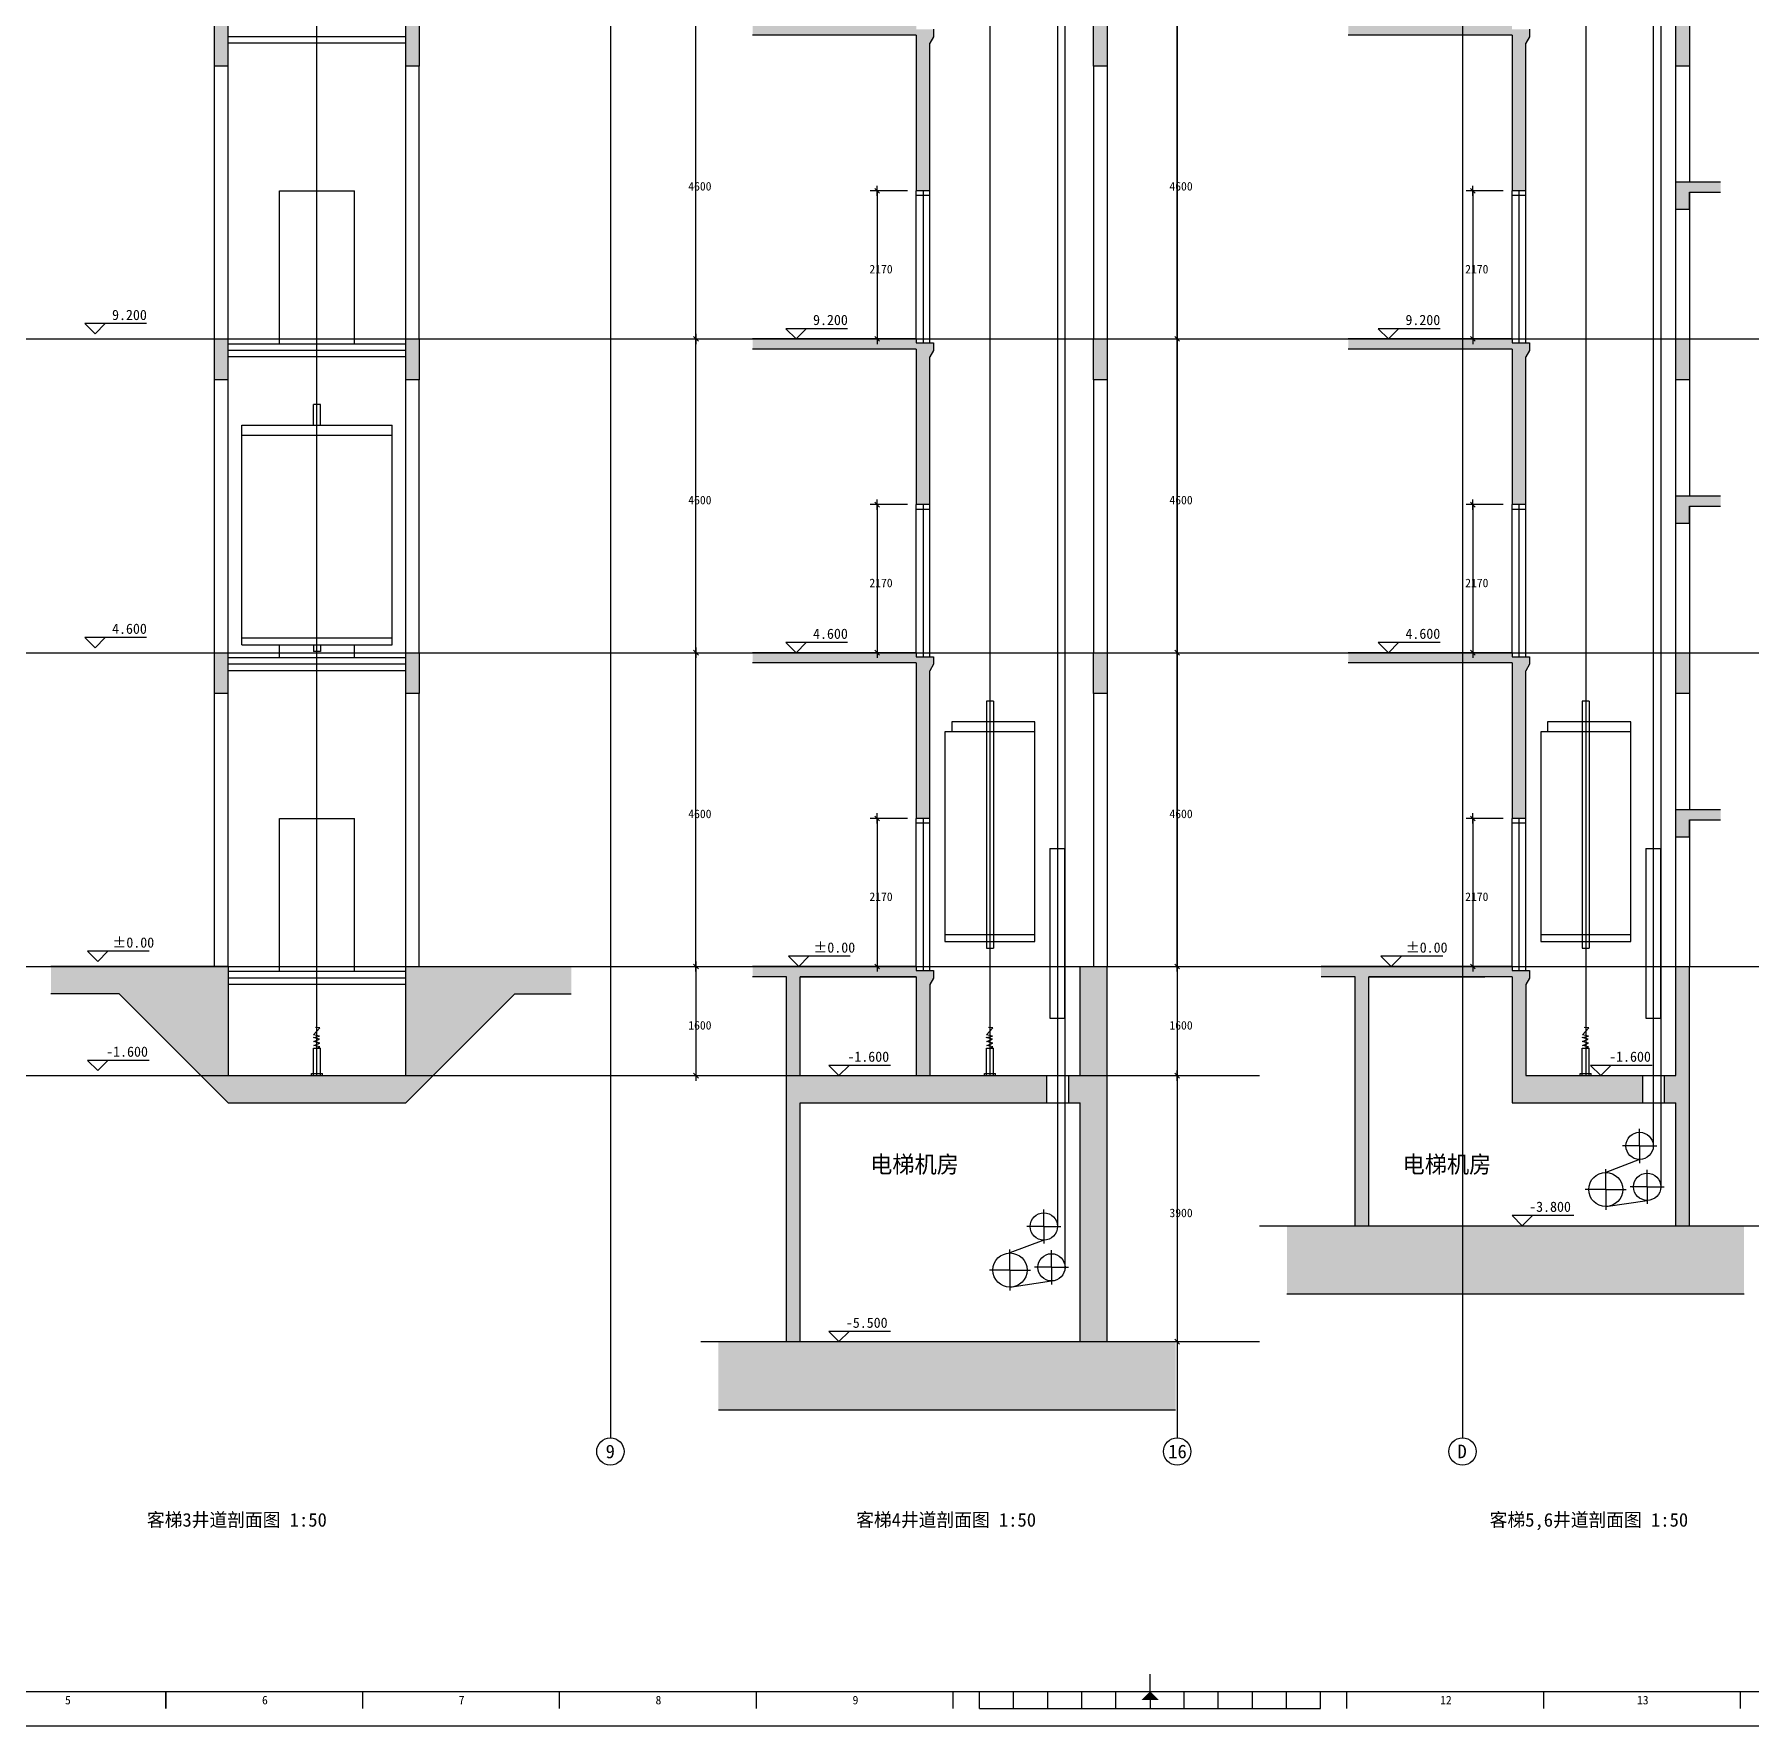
# Model space of a CAD drawing. Header units: metres. Extents: x -9708 to 96928, y -33454 to 8596.
# Drawn here: x 4039 to 29195, y -33454 to -8659 of the extents above; entities that cross this region are included whole.
import ezdxf

# ---------------------------------------------------------------- set-up
doc = ezdxf.new("R2010")
doc.units = ezdxf.units.M
for name, color, linetype in [('AXIS', 8, 'Continuous'), ('COL-S', 251, 'Continuous'), ('D-TEXT', 3, 'Continuous'), ('DIM', 3, 'Continuous'), ('JG', 1, 'Continuous'), ('LINE', 3, 'Continuous'), ('TEXT', 7, 'Continuous'), ('TK', 9, 'Continuous'), ('WALL', 2, 'Continuous')]:
    doc.layers.add(name, color=color, linetype=linetype)

# ---------------------------------------------------------------- blocks, each defined once
blk = doc.blocks.new('_DIMX')
blk.add_line((-150, 0), (150, 0))
blk.add_lwpolyline([(-70, -70), (70, 70)])

msp = doc.modelspace()

# ---------------------------------------------------------------- hatches: boundary and pattern name
at = {"layer": 'COL-S'}
h = msp.add_hatch(dxfattribs=at)
h.set_pattern_fill('SOLID')
h.paths.add_polyline_path([(9681.46, -13124.07), (9481.46, -13124.07), (9481.46, -13724.07), (9681.46, -13724.07)])
h.paths.add_polyline_path([(6881.46, -13124.07), (6681.46, -13124.07), (6681.46, -13724.07), (6881.46, -13724.07)])
h.paths.add_polyline_path([(6881.46, -8524.07), (6681.46, -8524.07), (6681.46, -9124.07), (6881.46, -9124.07)])
h.paths.add_polyline_path([(9681.46, -8524.07), (9481.46, -8524.07), (9481.46, -9124.07), (9681.46, -9124.07)])
h.paths.add_polyline_path([(6881.46, -3924.07), (6681.46, -3924.07), (6681.46, -4524.07), (6881.46, -4524.07)])
h.paths.add_polyline_path([(9681.46, -4074.07), (11881.46, -4074.07), (11881.46, -4524.07), (12481.46, -4524.07), (12481.46, -4074.07), (13531.54, -4074.07), (13531.54, -3924.07), (12481.46, -3924.07), (11881.46, -3924.07), (9681.46, -3924.07), (9481.46, -3924.07), (9481.46, -4524.07), (9681.46, -4524.07)])
h = msp.add_hatch(dxfattribs=at)
h.set_pattern_fill('SOLID')
h.paths.add_polyline_path([(17164.98, -4189.33), (17219.98, -4094.07), (17219.98, -3984.07), (16964.98, -3984.07), (16964.98, -3924.07), (14564.98, -3924.07), (14564.98, -4074.07), (16964.98, -4074.07), (16964.98, -6354.07), (17164.98, -6354.07)])
h.paths.add_polyline_path([(17164.98, -8789.33), (17219.98, -8694.07), (17219.98, -8584.07), (16964.98, -8584.07), (16964.98, -8524.07), (14564.98, -8524.07), (14564.98, -8674.07), (16964.98, -8674.07), (16964.98, -10954.07), (17164.98, -10954.07)])
h.paths.add_polyline_path([(19764.98, -8524.07), (19564.98, -8524.07), (19564.98, -9124.07), (19764.98, -9124.07)])
h.paths.add_polyline_path([(19764.98, -3924.07), (19564.98, -3924.07), (19564.98, -4524.07), (19764.98, -4524.07)])
h = msp.add_hatch(dxfattribs=at)
h.set_pattern_fill('SOLID')
h.paths.add_polyline_path([(28297.5, -3924.07), (28097.5, -3924.07), (28097.5, -4524.07), (28297.5, -4524.07)])
h.paths.add_polyline_path([(25897.5, -4189.33), (25952.5, -4094.07), (25952.5, -3984.07), (25697.5, -3984.07), (25697.5, -3924.07), (23297.5, -3924.07), (23297.5, -4074.07), (25697.5, -4074.07), (25697.5, -6354.07), (25897.5, -6354.07)])
h.paths.add_polyline_path([(25952.5, -8584.07), (25697.5, -8584.07), (25697.5, -8524.07), (23297.5, -8524.07), (23297.5, -8674.07), (25697.5, -8674.07), (25697.5, -10954.07), (25897.5, -10954.07), (25897.5, -8789.33), (25952.5, -8694.07)])
h.paths.add_polyline_path([(28754.84, -6224.07), (28097.5, -6224.07), (28097.5, -6624.07), (28297.5, -6624.07), (28297.5, -6374.07), (28754.84, -6374.07)])
h.paths.add_polyline_path([(28297.5, -8524.07), (28097.5, -8524.07), (28097.5, -9124.07), (28297.5, -9124.07)])
h = msp.add_hatch(dxfattribs=at)
h.set_pattern_fill('SOLID')
h.paths.add_polyline_path([(28754.84, -10824.07), (28097.5, -10824.07), (28097.5, -11224.07), (28297.5, -11224.07), (28297.5, -10974.07), (28754.84, -10974.07)])
h.paths.add_polyline_path([(25952.5, -13184.07), (25697.5, -13184.07), (25697.5, -13124.07), (23297.5, -13124.07), (23297.5, -13274.07), (25697.5, -13274.07), (25697.5, -15554.07), (25897.5, -15554.07), (25897.5, -13389.33), (25952.5, -13294.07)])
h.paths.add_polyline_path([(28297.5, -13124.07), (28097.5, -13124.07), (28097.5, -13724.07), (28297.5, -13724.07)])
h.paths.add_polyline_path([(28297.5, -15574.07), (28754.84, -15574.07), (28754.84, -15424.07), (28097.5, -15424.07), (28097.5, -15824.07), (28297.5, -15824.07)])
h.paths.add_polyline_path([(28297.5, -17724.07), (28097.5, -17724.07), (28097.5, -18324.07), (28297.5, -18324.07)])
h.paths.add_polyline_path([(28754.84, -20024.07), (28097.5, -20024.07), (28097.5, -20424.07), (28297.5, -20424.07), (28297.5, -20174.07), (28754.84, -20174.07)])
h.paths.add_polyline_path([(25897.5, -17989.33), (25952.5, -17894.07), (25952.5, -17784.07), (25697.5, -17784.07), (25697.5, -17724.07), (23297.5, -17724.07), (23297.5, -17874.07), (25697.5, -17874.07), (25697.5, -20154.07), (25897.5, -20154.07)])
h = msp.add_hatch(dxfattribs=at)
h.set_pattern_fill('SOLID')
h.paths.add_polyline_path([(17219.98, -17784.07), (16964.98, -17784.07), (16964.98, -17724.07), (14564.98, -17724.07), (14564.98, -17874.07), (16964.98, -17874.07), (16964.98, -20154.07), (17164.98, -20154.07), (17164.98, -17989.33), (17219.98, -17894.07)])
h.paths.add_polyline_path([(17164.98, -13389.33), (17219.98, -13294.07), (17219.98, -13184.07), (16964.98, -13184.07), (16964.98, -13124.07), (14564.98, -13124.07), (14564.98, -13274.07), (16964.98, -13274.07), (16964.98, -15554.07), (17164.98, -15554.07)])
h.paths.add_polyline_path([(19764.98, -13124.07), (19564.98, -13124.07), (19564.98, -13724.07), (19764.98, -13724.07)])
h.paths.add_polyline_path([(19764.98, -17724.07), (19564.98, -17724.07), (19564.98, -18324.07), (19764.98, -18324.07)])
h = msp.add_hatch(dxfattribs=at)
h.set_pattern_fill('SOLID')
h.paths.add_polyline_path([(9681.46, -17724.07), (9481.46, -17724.07), (9481.46, -18324.07), (9681.46, -18324.07)])
h.paths.add_polyline_path([(6881.46, -17724.07), (6681.46, -17724.07), (6681.46, -18324.07), (6881.46, -18324.07)])
h = msp.add_hatch(dxfattribs=at)
h.set_pattern_fill('SOLID')
h.paths.add_polyline_path([(6881.46, -22324.07), (4281.46, -22324.07), (4281.46, -22724.07), (5281.46, -22724.07), (6881.46, -24324.07), (9481.46, -24324.07), (11081.46, -22724.07), (11909.2, -22724.07), (11909.2, -22324.07), (9481.46, -22324.07), (9481.46, -23924.07), (6881.46, -23924.07)])
h = msp.add_hatch(dxfattribs=at)
h.set_pattern_fill('SOLID')
h.paths.add_polyline_path([(19764.98, -22324.07), (19364.98, -22324.07), (19364.98, -27824.07), (19764.98, -27824.07)])
h.paths.add_polyline_path([(15264.98, -22474.07), (16964.98, -22474.07), (16964.98, -23924.07), (17164.98, -23924.07), (17164.98, -22589.33), (17219.98, -22494.07), (17219.98, -22384.07), (16964.98, -22384.07), (16964.98, -22324.07), (14564.98, -22324.07), (14564.98, -22474.07), (15064.98, -22474.07), (15064.98, -27824.07), (15264.98, -27824.07)])
h.paths.add_polyline_path([(18874.98, -23924.07), (15264.98, -23924.07), (15264.98, -24324.07), (18874.98, -24324.07)])
h.paths.add_polyline_path([(19364.98, -23924.07), (19194.98, -23924.07), (19194.98, -24324.07), (19364.98, -24324.07)])
h = msp.add_hatch(dxfattribs=at)
h.set_pattern_fill('SOLID')
h.paths.add_polyline_path([(29097.5, -26124.07), (28297.5, -26124.07), (28297.5, -22324.07), (28097.5, -22324.07), (28097.5, -23924.07), (27927.5, -23924.07), (27927.5, -24324.07), (28097.5, -24324.07), (28097.5, -26124.07), (23597.5, -26124.07), (23597.5, -24324.07), (23597.5, -22474.07), (25697.5, -22474.07), (25697.5, -24324.07), (27607.5, -24324.07), (27607.5, -23924.07), (25897.5, -23924.07), (25897.5, -22589.33), (25952.5, -22494.07), (25952.5, -22384.07), (25697.5, -22384.07), (25697.5, -22324.07), (22897.5, -22324.07), (22897.5, -22474.07), (23397.5, -22474.07), (23397.5, -26124.07), (22397.5, -26124.07), (22397.5, -27124.07), (29097.5, -27124.07)])
h = msp.add_hatch(dxfattribs=at)
h.set_pattern_fill('SOLID')
h.paths.add_polyline_path([(20764.98, -27824.07), (14064.98, -27824.07), (14064.98, -28824.07), (20764.98, -28824.07)])

# ---------------------------------------------------------------- linework, layer by layer
at = {"layer": 'AXIS'}
for p, q in [((12481.46, 5409.43), (12481.46, -29233.58)), ((20788.39, 5409.43), (20788.39, -29233.58)), ((24970.91, 5409.43), (24970.91, -29233.58)), ((3795.82, -13124.07), (13809.83, -13124.07)), ((13809.83, -13124.07), (21996.16, -13124.07)), ((21996.16, -13124.07), (31051.52, -13124.07)), ((3795.82, -17724.07), (13809.83, -17724.07)), ((13809.83, -17724.07), (21996.16, -17724.07)), ((21996.16, -17724.07), (31051.52, -17724.07)), ((3795.82, -22324.07), (13809.83, -22324.07)), ((13809.83, -22324.07), (21996.16, -22324.07)), ((21996.16, -22324.07), (31051.52, -22324.07)), ((3795.82, -23924.07), (13809.83, -23924.07)), ((13809.83, -23924.07), (21996.16, -23924.07)), ((21996.16, -26124.07), (31051.52, -26124.07)), ((13809.83, -27824.07), (21996.16, -27824.07))]:
    msp.add_line(p, q, dxfattribs=at)
at = {"layer": 'D-TEXT'}
for centre in [(12481.46, -29433.58), (20788.37, -29433.58), (24970.9, -29433.58)]:
    msp.add_circle(centre, 200, dxfattribs=at)
at = {"layer": 'DIM'}
for p, q in [((13736.23, -13123.57), (13736.23, -8524.57)), ((20788.39, -13123.57), (20788.39, -8524.57)), ((16835.3, -10954.07), (16290.78, -10954.07)), ((16390.78, -10954.57), (16390.78, -13123.57)), ((25567.83, -10954.07), (25023.31, -10954.07)), ((25123.31, -10954.57), (25123.31, -13123.57)), ((13409.89, -13124.07), (13836.23, -13124.07)), ((13409.89, -13124.07), (13836.23, -13124.07)), ((13736.23, -17723.57), (13736.23, -13124.57)), ((16835.3, -13124.07), (16290.78, -13124.07)), ((20462.05, -13124.07), (20888.39, -13124.07)), ((20462.05, -13124.07), (20888.39, -13124.07)), ((20788.39, -17723.57), (20788.39, -13124.57)), ((25567.83, -13124.07), (25023.31, -13124.07)), ((16835.3, -15554.07), (16290.78, -15554.07)), ((16390.78, -15554.57), (16390.78, -17723.57)), ((25567.83, -15554.07), (25023.31, -15554.07)), ((25123.31, -15554.57), (25123.31, -17723.57)), ((13409.89, -17724.07), (13836.23, -17724.07)), ((13409.89, -17724.07), (13836.23, -17724.07)), ((13736.23, -22323.57), (13736.23, -17724.57)), ((16835.3, -17724.07), (16290.78, -17724.07)), ((20462.05, -17724.07), (20888.39, -17724.07)), ((20462.05, -17724.07), (20888.39, -17724.07)), ((20788.39, -22323.57), (20788.39, -17724.57)), ((25567.83, -17724.07), (25023.31, -17724.07)), ((16835.3, -20154.07), (16290.78, -20154.07)), ((16390.78, -20154.57), (16390.78, -22323.57)), ((25567.83, -20154.07), (25023.31, -20154.07)), ((25123.31, -20154.57), (25123.31, -22323.57)), ((13409.89, -22324.07), (13836.23, -22324.07)), ((13409.89, -22324.07), (13836.23, -22324.07)), ((13736.23, -22324.57), (13736.23, -23923.57)), ((16835.3, -22324.07), (16290.78, -22324.07)), ((20462.05, -22324.07), (20888.39, -22324.07)), ((20462.05, -22324.07), (20888.39, -22324.07)), ((20788.39, -22324.57), (20788.39, -23923.57)), ((25567.83, -22324.07), (25023.31, -22324.07)), ((13409.89, -23924.07), (13836.23, -23924.07)), ((20462.05, -23924.07), (20888.39, -23924.07)), ((20462.05, -23924.07), (20888.39, -23924.07)), ((20788.39, -23924.57), (20788.39, -27823.57)), ((20462.05, -27824.07), (20888.39, -27824.07))]:
    msp.add_line(p, q, dxfattribs=at)
at = {"layer": 'JG'}
for p, q in [((6681.46, -9124.07), (6681.46, -8524.07)), ((6881.46, -9124.07), (6881.46, -8524.07)), ((9481.46, -9124.07), (9481.46, -8524.07)), ((9681.46, -8524.07), (9681.46, -9124.07)), ((19564.98, -9124.07), (19564.98, -8524.07)), ((19764.98, -8524.07), (19764.98, -9124.07)), ((28097.5, -9124.07), (28097.5, -8524.07)), ((28297.5, -8524.07), (28297.5, -9124.07)), ((16964.98, -8674.07), (14564.98, -8674.07)), ((16964.98, -8674.07), (16964.98, -10954.07)), ((17219.98, -8694.07), (17164.98, -8789.33)), ((17164.98, -10954.07), (17164.98, -8789.33)), ((17164.98, -10954.07), (17164.98, -8789.33)), ((17219.98, -8584.07), (17219.98, -8694.07)), ((25697.5, -8674.07), (23297.5, -8674.07)), ((25697.5, -8674.07), (25697.5, -10954.07)), ((25952.5, -8694.07), (25897.5, -8789.33)), ((25897.5, -10954.07), (25897.5, -8789.33)), ((25897.5, -10954.07), (25897.5, -8789.33)), ((25952.5, -8584.07), (25952.5, -8694.07)), ((6881.46, -9124.07), (6681.46, -9124.07)), ((9681.46, -9124.07), (9481.46, -9124.07)), ((19764.98, -9124.07), (19564.98, -9124.07)), ((28297.5, -9124.07), (28097.5, -9124.07)), ((17164.98, -10954.07), (16964.98, -10954.07)), ((25897.5, -10954.07), (25697.5, -10954.07)), ((28097.5, -10824.07), (28754.84, -10824.07)), ((28097.5, -11224.07), (28097.5, -10824.07)), ((28297.5, -11224.07), (28297.5, -10974.07)), ((28297.5, -10974.07), (28754.84, -10974.07)), ((28097.5, -11224.07), (28297.5, -11224.07)), ((6681.46, -13124.07), (6881.46, -13124.07)), ((6681.46, -13724.07), (6681.46, -13124.07)), ((6881.46, -13724.07), (6881.46, -13124.07)), ((9481.46, -13124.07), (9681.46, -13124.07)), ((9481.46, -13724.07), (9481.46, -13124.07)), ((9681.46, -13124.07), (9681.46, -13724.07)), ((16964.98, -13124.07), (14564.98, -13124.07)), ((16964.98, -13274.07), (14564.98, -13274.07)), ((16964.98, -13124.07), (16964.98, -13184.07)), ((16964.98, -13184.07), (17219.98, -13184.07)), ((16964.98, -13274.07), (16964.98, -15554.07)), ((17219.98, -13294.07), (17164.98, -13389.33)), ((17219.98, -13184.07), (17219.98, -13294.07)), ((19564.98, -13124.07), (19764.98, -13124.07)), ((19564.98, -13724.07), (19564.98, -13124.07)), ((19764.98, -13124.07), (19764.98, -13724.07)), ((25697.5, -13124.07), (23297.5, -13124.07)), ((25697.5, -13274.07), (23297.5, -13274.07)), ((25697.5, -13124.07), (25697.5, -13184.07)), ((25697.5, -13184.07), (25952.5, -13184.07)), ((25697.5, -13274.07), (25697.5, -15554.07)), ((25952.5, -13294.07), (25897.5, -13389.33)), ((25952.5, -13184.07), (25952.5, -13294.07)), ((28097.5, -13124.07), (28297.5, -13124.07)), ((28097.5, -13724.07), (28097.5, -13124.07)), ((28297.5, -13124.07), (28297.5, -13724.07)), ((17164.98, -15554.07), (17164.98, -13389.33)), ((17164.98, -15554.07), (17164.98, -13389.33)), ((25897.5, -15554.07), (25897.5, -13389.33)), ((25897.5, -15554.07), (25897.5, -13389.33)), ((6881.46, -13724.07), (6681.46, -13724.07)), ((9681.46, -13724.07), (9481.46, -13724.07)), ((19764.98, -13724.07), (19564.98, -13724.07)), ((28297.5, -13724.07), (28097.5, -13724.07)), ((17164.98, -15554.07), (16964.98, -15554.07)), ((25897.5, -15554.07), (25697.5, -15554.07)), ((28097.5, -15424.07), (28754.84, -15424.07)), ((28097.5, -15824.07), (28097.5, -15424.07)), ((28297.5, -15824.07), (28297.5, -15574.07)), ((28297.5, -15574.07), (28754.84, -15574.07)), ((28097.5, -15824.07), (28297.5, -15824.07)), ((6681.46, -17724.07), (6881.46, -17724.07)), ((6681.46, -18324.07), (6681.46, -17724.07)), ((6881.46, -18324.07), (6881.46, -17724.07)), ((9481.46, -17724.07), (9681.46, -17724.07)), ((9481.46, -18324.07), (9481.46, -17724.07)), ((9681.46, -17724.07), (9681.46, -18324.07)), ((16964.98, -17724.07), (14564.98, -17724.07)), ((16964.98, -17724.07), (16964.98, -17784.07)), ((16964.98, -17784.07), (17219.98, -17784.07)), ((17219.98, -17784.07), (17219.98, -17894.07)), ((19564.98, -17724.07), (19764.98, -17724.07)), ((19564.98, -18324.07), (19564.98, -17724.07)), ((19764.98, -17724.07), (19764.98, -18324.07)), ((25697.5, -17724.07), (23297.5, -17724.07)), ((25697.5, -17724.07), (25697.5, -17784.07)), ((25697.5, -17784.07), (25952.5, -17784.07)), ((25952.5, -17784.07), (25952.5, -17894.07)), ((28097.5, -17724.07), (28297.5, -17724.07)), ((28097.5, -18324.07), (28097.5, -17724.07)), ((28297.5, -17724.07), (28297.5, -18324.07)), ((16964.98, -17874.07), (14564.98, -17874.07)), ((16964.98, -17874.07), (16964.98, -20154.07)), ((17219.98, -17894.07), (17164.98, -17989.33)), ((17164.98, -20154.07), (17164.98, -17989.33)), ((17164.98, -20154.07), (17164.98, -17989.33)), ((25697.5, -17874.07), (23297.5, -17874.07)), ((25697.5, -17874.07), (25697.5, -20154.07)), ((25952.5, -17894.07), (25897.5, -17989.33)), ((25897.5, -20154.07), (25897.5, -17989.33)), ((25897.5, -20154.07), (25897.5, -17989.33)), ((6881.46, -18324.07), (6681.46, -18324.07)), ((9681.46, -18324.07), (9481.46, -18324.07)), ((19764.98, -18324.07), (19564.98, -18324.07)), ((28297.5, -18324.07), (28097.5, -18324.07)), ((28097.5, -20024.07), (28754.84, -20024.07)), ((28097.5, -20424.07), (28097.5, -20024.07)), ((17164.98, -20154.07), (16964.98, -20154.07)), ((25897.5, -20154.07), (25697.5, -20154.07)), ((28297.5, -20424.07), (28297.5, -20174.07)), ((28297.5, -20174.07), (28754.84, -20174.07)), ((28097.5, -20424.07), (28297.5, -20424.07)), ((6881.46, -22324.07), (4281.46, -22324.07)), ((6681.46, -22324.07), (6881.46, -22324.07)), ((6881.46, -22324.07), (6881.46, -23924.07)), ((9481.46, -22324.07), (9681.46, -22324.07)), ((9481.46, -23924.07), (9481.46, -22324.07)), ((9481.46, -22324.07), (11909.2, -22324.07)), ((16964.98, -22324.07), (14564.98, -22324.07)), ((15064.98, -22324.07), (16964.98, -22324.07)), ((16964.98, -22324.07), (16964.98, -22384.07)), ((16964.98, -22384.07), (17219.98, -22384.07)), ((17219.98, -22384.07), (17219.98, -22494.07)), ((19364.98, -22324.07), (19764.98, -22324.07)), ((19364.98, -23924.07), (19364.98, -22324.07)), ((19764.98, -27824.07), (19764.98, -22324.07)), ((25697.5, -22324.07), (22897.5, -22324.07)), ((23397.5, -22324.07), (25297.5, -22324.07)), ((25697.5, -22324.07), (25697.5, -22384.07)), ((25697.5, -22384.07), (25952.5, -22384.07)), ((25952.5, -22384.07), (25952.5, -22494.07)), ((28097.5, -22324.07), (28297.5, -22324.07)), ((28097.5, -23924.07), (28097.5, -22324.07)), ((28297.5, -26124.07), (28297.5, -22324.07)), ((15064.98, -22474.07), (14564.98, -22474.07)), ((15064.98, -27824.07), (15064.98, -22474.07)), ((15264.98, -22474.07), (16964.98, -22474.07)), ((16964.98, -22474.07), (15264.98, -22474.07)), ((15264.98, -23924.07), (15264.98, -22474.07)), ((16964.98, -22474.07), (16964.98, -23924.07)), ((17219.98, -22494.07), (17164.98, -22589.33)), ((17164.98, -22589.33), (17164.98, -23924.07)), ((23397.5, -22474.07), (22897.5, -22474.07)), ((23397.5, -22474.07), (22897.5, -22474.07)), ((23397.5, -26124.07), (23397.5, -22474.07)), ((23597.5, -22474.07), (25297.5, -22474.07)), ((25697.5, -22474.07), (23597.5, -22474.07)), ((23597.5, -24324.07), (23597.5, -22474.07)), ((25697.5, -22474.07), (25697.5, -24324.07)), ((25952.5, -22494.07), (25897.5, -22589.33)), ((25897.5, -22589.33), (25897.5, -23924.07)), ((5281.46, -22724.07), (4281.46, -22724.07)), ((6881.46, -24324.07), (5281.46, -22724.07)), ((9481.46, -24324.07), (11081.46, -22724.07)), ((11081.46, -22724.07), (11909.2, -22724.07)), ((6881.46, -23924.07), (9481.46, -23924.07)), ((6881.46, -23924.07), (9481.46, -23924.07)), ((15264.98, -23924.07), (16964.98, -23924.07)), ((17164.98, -23924.07), (18874.98, -23924.07)), ((18874.98, -23924.07), (18874.98, -24324.07)), ((19194.98, -23924.07), (19194.98, -24324.07)), ((19194.98, -23924.07), (19364.98, -23924.07)), ((25897.5, -23924.07), (27607.5, -23924.07)), ((27607.5, -23924.07), (27607.5, -24324.07)), ((27927.5, -23924.07), (27927.5, -24324.07)), ((27927.5, -23924.07), (28097.5, -23924.07)), ((6881.46, -24324.07), (9481.46, -24324.07)), ((15264.98, -27824.07), (15264.98, -24324.07)), ((15264.98, -24324.07), (18874.98, -24324.07)), ((19194.98, -24324.07), (19364.98, -24324.07)), ((19364.98, -27824.07), (19364.98, -24324.07)), ((23597.5, -26124.07), (23597.5, -24324.07)), ((25697.5, -24324.07), (27607.5, -24324.07)), ((27927.5, -24324.07), (28097.5, -24324.07)), ((28097.5, -26124.07), (28097.5, -24324.07)), ((22397.5, -26124.07), (23397.5, -26124.07)), ((23597.5, -26124.07), (28097.5, -26124.07)), ((28297.5, -26124.07), (29097.5, -26124.07)), ((22397.5, -27124.07), (29097.5, -27124.07)), ((14064.98, -27824.07), (20764.98, -27824.07)), ((14064.98, -28824.07), (20764.98, -28824.07))]:
    msp.add_line(p, q, dxfattribs=at)
at = {"layer": 'LINE'}
for p, q in [((8181.46, -23924.07), (8181.46, 525.93)), ((18044.98, -329.88), (18044.98, -23924.07)), ((19144.27, -329.88), (19144.27, -26759.79)), ((26777.5, -329.88), (26777.5, -23924.07)), ((27877.5, -329.88), (27877.5, -25572.38)), ((19034.98, -798.32), (19034.98, -26136.48)), ((27767.5, -798.32), (27767.5, -24955.35)), ((9481.46, -8694.07), (6881.46, -8694.07)), ((9481.46, -8789.33), (6881.46, -8789.33)), ((7631.46, -10954.07), (8731.46, -10954.07)), ((7631.46, -13199.07), (7631.46, -10954.07)), ((8731.46, -13199.07), (8731.46, -10954.07)), ((17164.98, -11024.07), (16964.98, -11024.07)), ((17064.98, -10954.07), (17064.98, -13184.07)), ((25897.5, -11024.07), (25697.5, -11024.07)), ((25797.5, -10954.07), (25797.5, -13184.07)), ((9481.46, -13199.07), (6881.46, -13199.07)), ((9481.46, -13294.07), (6881.46, -13294.07)), ((9481.46, -13389.33), (6881.46, -13389.33)), ((8231.46, -14086.73), (8131.46, -14086.73)), ((8131.46, -14386.73), (8131.46, -14086.73)), ((8231.46, -14386.73), (8231.46, -14086.73)), ((7081.46, -17606.73), (7081.46, -14386.73)), ((7081.46, -14386.73), (9281.46, -14386.73)), ((7081.46, -14536.73), (9281.46, -14536.73)), ((9281.46, -17606.73), (9281.46, -14386.73)), ((17064.98, -15554.07), (17064.98, -17784.07)), ((25797.5, -15554.07), (25797.5, -17784.07)), ((17164.98, -15624.07), (16964.98, -15624.07)), ((25897.5, -15624.07), (25697.5, -15624.07)), ((7081.46, -17506.73), (9281.46, -17506.73)), ((7081.46, -17606.73), (9281.46, -17606.73)), ((7631.46, -17799.07), (7631.46, -17606.73)), ((8131.46, -17606.73), (8131.46, -17706.73)), ((8231.46, -17606.73), (8231.46, -17706.73)), ((8731.46, -17799.07), (8731.46, -17606.73)), ((9481.46, -17799.07), (6881.46, -17799.07)), ((8231.46, -17706.73), (8131.46, -17706.73)), ((9481.46, -17894.07), (6881.46, -17894.07)), ((9481.46, -17989.33), (6881.46, -17989.33)), ((17994.98, -18436.18), (17994.98, -22056.18)), ((18094.98, -18436.18), (17994.98, -18436.18)), ((18094.98, -18436.18), (18094.98, -22056.18)), ((26727.5, -18436.18), (26727.5, -22056.18)), ((26827.5, -18436.18), (26727.5, -18436.18)), ((26827.5, -18436.18), (26827.5, -22056.18)), ((18704.98, -18736.18), (17484.98, -18736.18)), ((17484.98, -18736.18), (17484.98, -18886.18)), ((18704.98, -21956.18), (18704.98, -18736.18)), ((27437.5, -18736.18), (26217.5, -18736.18)), ((26217.5, -18736.18), (26217.5, -18886.18)), ((27437.5, -21956.18), (27437.5, -18736.18)), ((18704.98, -18886.18), (17384.98, -18886.18)), ((17384.98, -18886.18), (17384.98, -21956.18)), ((27437.5, -18886.18), (26117.5, -18886.18)), ((26117.5, -18886.18), (26117.5, -21956.18)), ((7631.46, -20154.07), (8731.46, -20154.07)), ((7631.46, -22399.07), (7631.46, -20154.07)), ((8731.46, -22399.07), (8731.46, -20154.07)), ((17164.98, -20224.07), (16964.98, -20224.07)), ((17064.98, -20154.07), (17064.98, -22384.07)), ((25897.5, -20224.07), (25697.5, -20224.07)), ((25797.5, -20154.07), (25797.5, -22384.07)), ((18924.98, -20593.2), (18924.98, -23083.28)), ((18924.98, -20593.2), (19143.57, -20593.2)), ((19144.98, -23083.28), (19144.98, -20593.2)), ((27657.5, -20593.2), (27657.5, -23083.28)), ((27657.5, -20593.2), (27876.09, -20593.2)), ((27877.5, -23083.28), (27877.5, -20593.2)), ((17384.98, -21856.18), (18704.98, -21856.18)), ((26117.5, -21856.18), (27437.5, -21856.18)), ((17384.98, -21956.18), (18704.98, -21956.18)), ((17994.98, -22056.18), (18094.98, -22056.18)), ((26117.5, -21956.18), (27437.5, -21956.18)), ((26727.5, -22056.18), (26827.5, -22056.18)), ((9481.46, -22399.07), (6881.46, -22399.07)), ((9481.46, -22494.07), (6881.46, -22494.07)), ((9481.46, -22589.33), (6881.46, -22589.33)), ((18924.98, -23083.28), (19144.98, -23083.28)), ((27657.5, -23083.28), (27877.5, -23083.28)), ((8128.15, -23366.18), (8220.75, -23344.09)), ((8217.99, -23391.04), (8128.15, -23366.18)), ((8132.3, -23324.76), (8224.9, -23221.2)), ((8220.75, -23344.09), (8132.3, -23324.76)), ((8135.06, -23424.18), (8217.99, -23391.04)), ((8224.9, -23221.2), (8158.56, -23217.06)), ((17991.67, -23366.18), (18084.27, -23344.09)), ((18081.5, -23391.04), (17991.67, -23366.18)), ((17995.81, -23324.76), (18088.41, -23221.2)), ((18084.27, -23344.09), (17995.81, -23324.76)), ((17998.58, -23424.18), (18081.5, -23391.04)), ((18088.41, -23221.2), (18022.07, -23217.06)), ((26724.19, -23366.18), (26816.79, -23344.09)), ((26814.03, -23391.04), (26724.19, -23366.18)), ((26728.34, -23324.76), (26820.94, -23221.2)), ((26816.79, -23344.09), (26728.34, -23324.76)), ((26731.1, -23424.18), (26814.03, -23391.04)), ((26820.94, -23221.2), (26754.6, -23217.06)), ((8131.46, -23924.07), (8131.46, -23524.07)), ((8131.46, -23524.07), (8231.46, -23524.07)), ((8222.13, -23449.03), (8135.06, -23424.18)), ((8136.44, -23480.79), (8222.13, -23449.03)), ((8223.51, -23500.12), (8136.44, -23480.79)), ((8181.46, -23524.07), (8223.51, -23500.12)), ((8231.46, -23924.07), (8231.46, -23524.07)), ((17994.98, -23924.07), (17994.98, -23524.07)), ((17994.98, -23524.07), (18094.98, -23524.07)), ((18085.65, -23449.03), (17998.58, -23424.18)), ((17999.96, -23480.79), (18085.65, -23449.03)), ((18087.03, -23500.12), (17999.96, -23480.79)), ((18044.98, -23524.07), (18087.03, -23500.12)), ((18094.98, -23924.07), (18094.98, -23524.07)), ((26727.5, -23924.07), (26727.5, -23524.07)), ((26727.5, -23524.07), (26827.5, -23524.07)), ((26818.17, -23449.03), (26731.1, -23424.18)), ((26732.48, -23480.79), (26818.17, -23449.03)), ((26819.56, -23500.12), (26732.48, -23480.79)), ((26777.5, -23524.07), (26819.56, -23500.12)), ((26827.5, -23924.07), (26827.5, -23524.07)), ((8101.46, -23924.07), (8101.46, -23894.07)), ((8101.46, -23894.07), (8261.46, -23894.07)), ((8261.46, -23924.07), (8261.46, -23894.07)), ((17964.98, -23924.07), (17964.98, -23894.07)), ((17964.98, -23894.07), (18124.98, -23894.07)), ((18124.98, -23924.07), (18124.98, -23894.07)), ((26697.5, -23924.07), (26697.5, -23894.07)), ((26697.5, -23894.07), (26857.5, -23894.07)), ((26857.5, -23924.07), (26857.5, -23894.07)), ((18874.98, -23924.07), (19194.98, -23924.07)), ((27607.5, -23924.07), (27927.5, -23924.07)), ((18874.98, -24324.07), (19194.98, -24324.07)), ((27607.5, -24324.07), (27927.5, -24324.07)), ((27567.5, -24955.35), (27567.5, -24705.35)), ((27567.5, -25155.35), (27071.36, -25343.19)), ((27567.5, -24955.35), (27317.5, -24955.35)), ((27567.5, -24955.35), (27567.5, -25205.35)), ((27567.5, -24955.35), (27817.5, -24955.35)), ((27071.36, -25593.19), (27071.36, -25293.19)), ((27678.43, -25553.16), (27678.43, -25303.16)), ((27071.36, -25593.19), (26771.36, -25593.19)), ((27071.36, -25593.19), (27371.36, -25593.19)), ((27071.36, -25593.19), (27071.36, -25893.19)), ((27678.43, -25553.16), (27428.43, -25553.16)), ((27678.43, -25553.16), (27678.43, -25803.16)), ((27678.43, -25553.16), (27928.43, -25553.16)), ((18834.98, -26136.48), (18834.98, -25886.48)), ((27071.36, -25843.19), (27678.43, -25753.16)), ((18834.98, -26136.48), (18584.98, -26136.48)), ((18834.98, -26136.48), (18834.98, -26386.48)), ((18834.98, -26136.48), (19084.98, -26136.48)), ((18834.98, -26336.48), (18338.83, -26524.32)), ((18338.83, -26774.32), (18338.83, -26474.32)), ((18945.91, -26734.3), (18945.91, -26484.3)), ((18338.83, -26774.32), (18038.83, -26774.32)), ((18338.83, -26774.32), (18638.83, -26774.32)), ((18338.83, -26774.32), (18338.83, -27074.32)), ((18945.91, -26734.3), (18695.91, -26734.3)), ((18945.91, -26734.3), (18945.91, -26984.3)), ((18945.91, -26734.3), (19195.91, -26734.3)), ((18338.83, -27024.32), (18945.91, -26934.3))]:
    msp.add_line(p, q, dxfattribs=at)
for centre, radius in [((27567.5, -24955.35), 200), ((27071.36, -25593.19), 250), ((27678.43, -25553.16), 200), ((18834.98, -26136.48), 200), ((18338.83, -26774.32), 250), ((18945.91, -26734.3), 200)]:
    msp.add_circle(centre, radius, dxfattribs=at)
at = {"layer": 'TEXT'}
for p, q in [((5684.6, -12900.93), (4779.1, -12900.93)), ((4779.1, -12900.93), (4928.8, -13050.63)), ((4928.8, -13050.63), (5078.5, -12900.93)), ((15958.96, -12974.37), (15053.46, -12974.37)), ((15053.46, -12974.37), (15203.16, -13124.07)), ((15203.16, -13124.07), (15352.86, -12974.37)), ((24641.48, -12974.37), (23735.98, -12974.37)), ((23735.98, -12974.37), (23885.68, -13124.07)), ((23885.68, -13124.07), (24035.38, -12974.37)), ((5684.6, -17500.93), (4779.1, -17500.93)), ((4779.1, -17500.93), (4928.8, -17650.63)), ((4928.8, -17650.63), (5078.5, -17500.93)), ((15958.96, -17574.37), (15053.46, -17574.37)), ((15053.46, -17574.37), (15203.16, -17724.07)), ((15203.16, -17724.07), (15352.86, -17574.37)), ((24641.48, -17574.37), (23735.98, -17574.37)), ((23735.98, -17574.37), (23885.68, -17724.07)), ((23885.68, -17724.07), (24035.38, -17574.37)), ((5724.07, -22100.93), (4818.57, -22100.93)), ((4818.57, -22100.93), (4968.27, -22250.63)), ((4968.27, -22250.63), (5117.97, -22100.93)), ((15998.43, -22174.37), (15092.93, -22174.37)), ((15092.93, -22174.37), (15242.63, -22324.07)), ((15242.63, -22324.07), (15392.33, -22174.37)), ((24680.95, -22174.37), (23775.45, -22174.37)), ((23775.45, -22174.37), (23925.15, -22324.07)), ((23925.15, -22324.07), (24074.85, -22174.37)), ((5724.07, -23700.93), (4818.57, -23700.93)), ((4818.57, -23700.93), (4968.27, -23850.63)), ((4968.27, -23850.63), (5117.97, -23700.93)), ((16588.02, -23774.37), (15682.52, -23774.37)), ((15682.52, -23774.37), (15832.22, -23924.07)), ((15832.22, -23924.07), (15981.92, -23774.37)), ((27752.86, -23774.37), (26847.37, -23774.37)), ((26847.37, -23774.37), (26997.07, -23924.07)), ((26997.07, -23924.07), (27146.77, -23774.37)), ((26603.3, -25974.37), (25697.8, -25974.37)), ((25697.8, -25974.37), (25847.5, -26124.07)), ((25847.5, -26124.07), (25997.2, -25974.37)), ((16588.02, -27674.37), (15682.52, -27674.37)), ((15682.52, -27674.37), (15832.22, -27824.07)), ((15832.22, -27824.07), (15981.92, -27674.37))]:
    msp.add_line(p, q, dxfattribs=at)
at = {"layer": 'TK'}
for p, q in [((20394.29, -32950.84), (20394.29, -32700.84)), ((5966.54, -33203.55), (5966.54, -32953.55)), ((5966.54, -32953.55), (5966.54, -33203.55)), ((8851.54, -33203.55), (8851.54, -32953.55)), ((11736.54, -33203.55), (11736.54, -32953.55)), ((14621.54, -33203.55), (14621.54, -32953.55)), ((17506.54, -33203.55), (17506.54, -32953.55)), ((17891.54, -33203.55), (17891.54, -32953.55)), ((18391.54, -33203.55), (18391.54, -32953.55)), ((18891.54, -33203.55), (18891.54, -32953.55)), ((19391.54, -33203.55), (19391.54, -32953.55)), ((19891.54, -33203.55), (19891.54, -32953.55)), ((20891.54, -33203.55), (20891.54, -32953.55)), ((21391.54, -33203.55), (21391.54, -32953.55)), ((21891.54, -33203.55), (21891.54, -32953.55)), ((22391.54, -33203.55), (22391.54, -32953.55)), ((22891.54, -33203.55), (22891.54, -32953.55)), ((23276.54, -33203.55), (23276.54, -32953.55)), ((26161.54, -33203.55), (26161.54, -32953.55)), ((29046.54, -33203.55), (29046.54, -32953.55)), ((17891.54, -33203.55), (22891.54, -33203.55)), ((-9708.46, -33453.55), (49741.54, -33453.55))]:
    msp.add_line(p, q, dxfattribs=at)
msp.add_lwpolyline([(49241.54, -32953.55), (49241.54, 8096.45), (-8458.46, 8096.45), (-8458.46, -32953.55)], close=True, dxfattribs=at)
msp.add_lwpolyline([(20394.29, -33075.84), (20394.29, -33200.84)], dxfattribs=at)
msp.add_solid([(20519.29, -33075.84), (20269.29, -33075.84), (20394.29, -32950.84)], dxfattribs=at)
at = {"layer": 'WALL'}
for p, q in [((6681.46, -13124.07), (6681.46, -9124.07)), ((6881.46, -13124.07), (6881.46, -9124.07)), ((9481.46, -13124.07), (9481.46, -9124.07)), ((9681.46, -13124.07), (9681.46, -9124.07)), ((19564.98, -9124.07), (19564.98, -13124.07)), ((19764.98, -9124.07), (19764.98, -13124.07)), ((28097.5, -13124.07), (28097.5, -9124.07)), ((28297.5, -9124.07), (28297.5, -10824.07)), ((16964.98, -13124.07), (16964.98, -10954.07)), ((17164.98, -13184.07), (17164.98, -10954.07)), ((25697.5, -13124.07), (25697.5, -10954.07)), ((25897.5, -13184.07), (25897.5, -10954.07)), ((28297.5, -10974.07), (28297.5, -13124.07)), ((6681.46, -17724.07), (6681.46, -13724.07)), ((6881.46, -17724.07), (6881.46, -13724.07)), ((9481.46, -17724.07), (9481.46, -13724.07)), ((9681.46, -17724.07), (9681.46, -13724.07)), ((19564.98, -13724.07), (19564.98, -17724.07)), ((19764.98, -13724.07), (19764.98, -17724.07)), ((28097.5, -17724.07), (28097.5, -13724.07)), ((28297.5, -13724.07), (28297.5, -15424.07)), ((16964.98, -17724.07), (16964.98, -15554.07)), ((17164.98, -17784.07), (17164.98, -15554.07)), ((25697.5, -17724.07), (25697.5, -15554.07)), ((25897.5, -17784.07), (25897.5, -15554.07)), ((28297.5, -15574.07), (28297.5, -17724.07)), ((6681.46, -22324.07), (6681.46, -18324.07)), ((6881.46, -22324.07), (6881.46, -18324.07)), ((9481.46, -22324.07), (9481.46, -18324.07)), ((9681.46, -22324.07), (9681.46, -18324.07)), ((19564.98, -18324.07), (19564.98, -22324.07)), ((19764.98, -18324.07), (19764.98, -22324.07)), ((28097.5, -22324.07), (28097.5, -18324.07)), ((28297.5, -18324.07), (28297.5, -20024.07)), ((16964.98, -22324.07), (16964.98, -20154.07)), ((17164.98, -22384.07), (17164.98, -20154.07)), ((25697.5, -22324.07), (25697.5, -20154.07)), ((25897.5, -22384.07), (25897.5, -20154.07)), ((28297.5, -20174.07), (28297.5, -22324.07))]:
    msp.add_line(p, q, dxfattribs=at)

# ---------------------------------------------------------------- block references
at = {"layer": 'DIM', "xscale": 0.5, "yscale": 0.5, "zscale": 0.5}
for p, rotation in [((16390.78, -10954.07), 90), ((25123.31, -10954.07), 90), ((13736.23, -13124.07), 270), ((13736.23, -13124.07), 90), ((16390.78, -13124.07), 270), ((20788.39, -13124.07), 270), ((20788.39, -13124.07), 90), ((25123.31, -13124.07), 270), ((16390.78, -15554.07), 90), ((25123.31, -15554.07), 90), ((13736.23, -17724.07), 90), ((13736.23, -17724.07), 270), ((16390.78, -17724.07), 270), ((20788.39, -17724.07), 90), ((20788.39, -17724.07), 270), ((25123.31, -17724.07), 270), ((16390.78, -20154.07), 90), ((25123.31, -20154.07), 90), ((13736.23, -22324.07), 270), ((13736.23, -22324.07), 90), ((16390.78, -22324.07), 270), ((20788.39, -22324.07), 270), ((20788.39, -22324.07), 90), ((25123.31, -22324.07), 270), ((13736.23, -23924.07), 270), ((20788.39, -23924.07), 90), ((20788.39, -23924.07), 270), ((20788.39, -27824.07), 270)]:
    msp.add_blockref('_DIMX', p, dxfattribs=dict(at, rotation=rotation))

# ---------------------------------------------------------------- texts
at = {"layer": 'D-TEXT'}
for s, p in [('9', (12412.34, -29533.58)), ('16', (20658.3, -29533.58)), ('D', (24897.97, -29533.58))]:
    msp.add_text(s, height=200, dxfattribs=at).set_placement(p)
at = {"layer": 'DIM', "char_height": 125, "attachment_point": 1}
for s, insert in [('\\A1;4600', (13623.73, -10824.07)), ('\\A1;4600', (20675.89, -10824.07)), ('\\A1;2170', (16278.28, -12039.07)), ('\\A1;2170', (25010.81, -12039.07)), ('\\A1;4600', (13623.73, -15424.07)), ('\\A1;4600', (20675.89, -15424.07)), ('\\A1;2170', (16278.28, -16639.07)), ('\\A1;2170', (25010.81, -16639.07)), ('\\A1;4600', (13623.73, -20024.07)), ('\\A1;4600', (20675.89, -20024.07)), ('\\A1;2170', (16278.28, -21239.07)), ('\\A1;2170', (25010.81, -21239.07)), ('\\A1;1600', (13623.73, -23124.07)), ('\\A1;1600', (20675.89, -23124.07)), ('\\A1;3900', (20675.89, -25874.07))]:
    msp.add_mtext(s, dxfattribs=dict(at, insert=insert))
at = {"layer": 'TEXT'}
for s, height, p in [('9.200', 150, (5177.9, -12847.68)), ('9.200', 150, (15452.26, -12921.12)), ('9.200', 150, (24134.78, -12921.12)), ('4.600', 150, (5177.9, -17447.68)), ('4.600', 150, (15452.26, -17521.12)), ('4.600', 150, (24134.78, -17521.12)), ('%%p0.00', 150, (5183.08, -22047.68)), ('%%p0.00', 150, (15457.44, -22121.12)), ('%%p0.00', 150, (24139.97, -22121.12)), ('-1.600', 150, (5091.66, -23647.68)), ('-1.600', 150, (15955.61, -23721.12)), ('-1.600', 150, (27120.45, -23721.12)), ('-3.800', 150, (25948.03, -25921.12)), ('-5.500', 150, (15932.75, -27621.12)), ('客梯3井道剖面图 1:50', 200, (5689.65, -30536.1)), ('客梯4井道剖面图 1:50', 200, (16084.57, -30536.1)), ('客梯5,6井道剖面图 1:50', 200, (25370.28, -30536.1))]:
    msp.add_text(s, height=height, rotation=360, dxfattribs=at).set_placement(p)
for p in [(16289.59, -25350.35), (24092.92, -25350.35)]:
    msp.add_text('电梯机房', height=250, dxfattribs=at).set_placement(p)
at = {"layer": 'TK'}
for s, p in [('5', (4488.63, -33141.05)), ('6', (7376.16, -33141.05)), ('7', (10258.63, -33141.05)), ('8', (13143.63, -33141.05)), ('9', (16031.16, -33141.05)), ('12', (24643.15, -33141.05)), ('13', (27528.15, -33141.05))]:
    msp.add_text(s, height=125, dxfattribs=at).set_placement(p)

doc.saveas('drawing.dxf')
